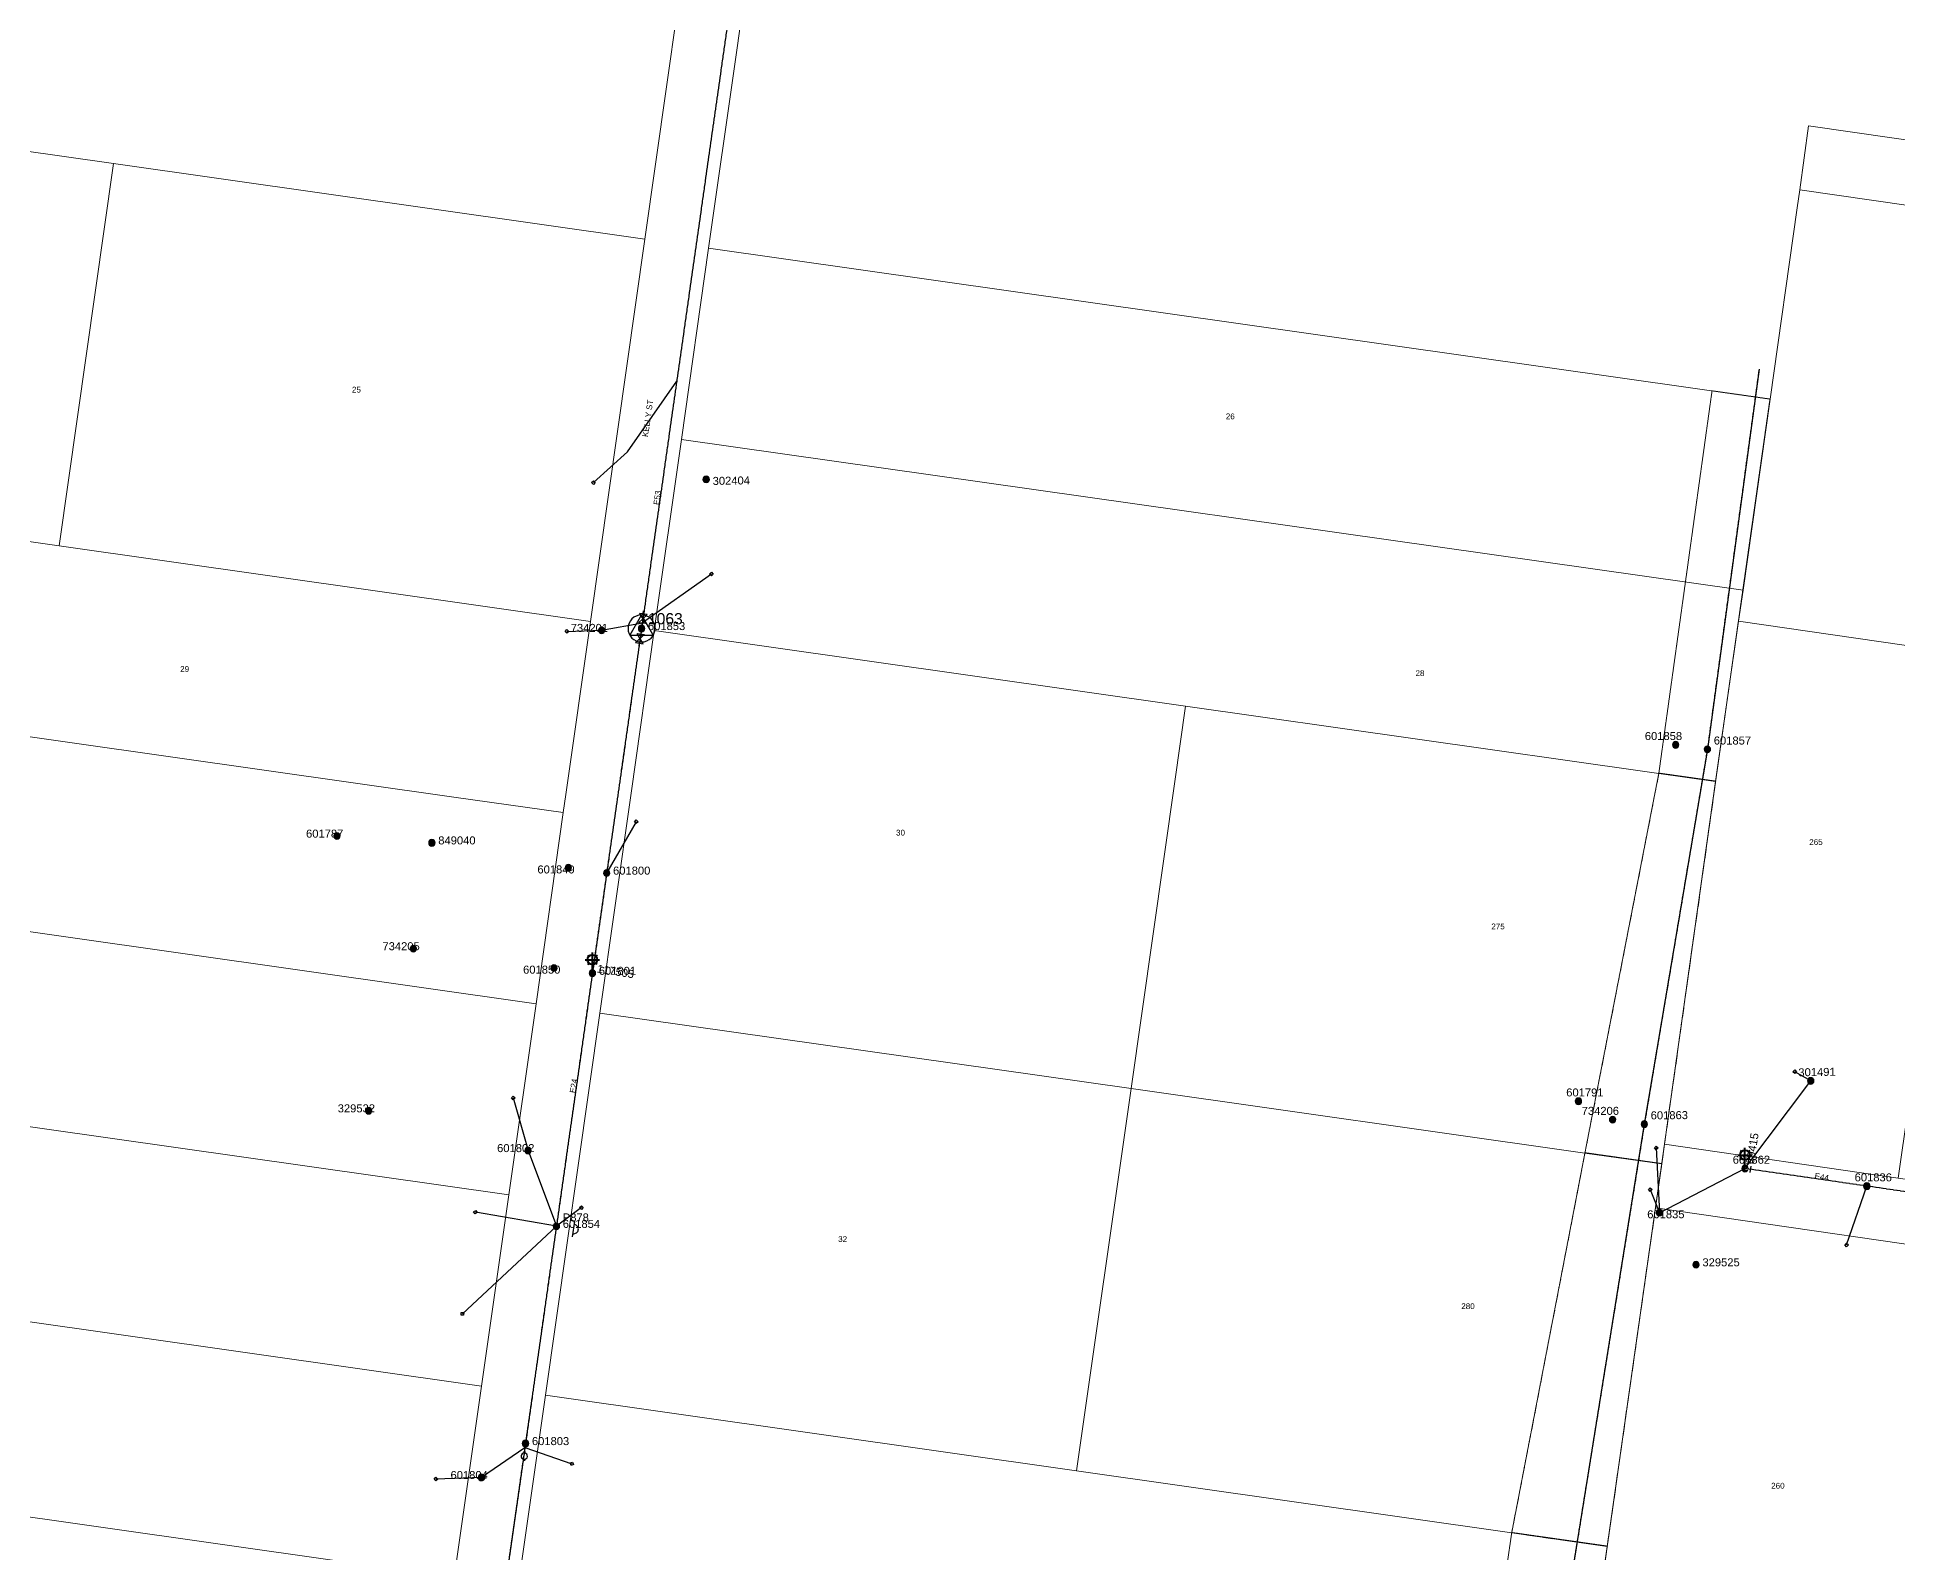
# Model space of a CAD drawing. Header units: metres. Extents: x 368 to 298975, y 411 to 6243625.
# Drawn here: x 295986 to 296567, y 6242520 to 6242994 of the extents above; entities that cross this region are included whole.
import ezdxf
from ezdxf.enums import TextEntityAlignment as Align

# ---------------------------------------------------------------- set-up
doc = ezdxf.new("R2010")
doc.units = ezdxf.units.M
for name, pattern in [('Cable Exist OH', [1, 1, 0]), ('Dash', [5, 3, -2]), ('HIDDEN', [0.375, 0.25, -0.125]), ('HIDDEN2', [0.1875, 0.125, -0.0625])]:
    doc.linetypes.add(name, pattern=pattern)
doc.layers.get('0').update_dxf_attribs({"color": 6})
for name, color, linetype, lineweight in [('Cadastre Easements_SP_EXT', 9, 'Continuous', 5), ('Cadastre Land Parcels_SP_EXT', 250, 'Continuous', 5), ('Cadastre Other Property_SP_EXT', 9, 'HIDDEN', 5), ('Cadastre Roads_SP_EXT', 250, 'Continuous', 5)]:
    doc.layers.add(name, color=color, linetype=linetype, lineweight=lineweight)
for name, color, linetype in [('Equip_LV_EXT', 7, 'Continuous'), ('Equip_SP_HV_EXT', 7, 'Continuous'), ('Equip_SP_LV_EXT', 7, 'Continuous'), ('Equip_SP_SL_EXT', 7, 'Continuous'), ('Mains_HV_EXT', 7, 'Continuous'), ('Mains_LV_EXT', 7, 'Continuous'), ('Mains_TR_EXT', 7, 'Continuous'), ('Services_SP_EXT', 7, 'Continuous'), ('Sub_SP_TR_HV_LV_EXT', 7, 'Continuous'), ('SupportsOH_SP_TR_HV_LV_SL_EXT', 7, 'Continuous')]:
    doc.layers.add(name, color=color, linetype=linetype)
doc.styles.add('iecARIAL', font='arial.ttf', dxfattribs={"height": 2})
doc.styles.add('POLE_LABEL', font='arial.ttf')
doc.styles.get("Standard").update_dxf_attribs({"font": 'arial.ttf'})
doc.linetypes.add('Cable E OH', pattern='A,9.4,["E",Standard,S=1.7,R=0,X=0,Y=-1],0', length=9.4)

# ---------------------------------------------------------------- blocks, each defined once
blk = doc.blocks.new('SUB_POLE_EXT')
blk.add_wipeout([(0, 4.22), (0.42, 4.2), (0.83, 4.14), (1.21, 4.05), (1.62, 3.9), (1.99, 3.72), (2.35, 3.51), (2.68, 3.26), (2.99, 2.99), (3.28, 2.66), (3.52, 2.34), (3.76, 1.92), (3.9, 1.62), (4.04, 1.23), (4.18, 0.63), (4.22, 0), (4.18, -0.61), (4.06, -1.15), (3.9, -1.62), (3.58, -2.24), (3.22, -2.73), (2.97, -3.01), (2.68, -3.26), (2.36, -3.5), (2, -3.72), (1.64, -3.89), (1.25, -4.03), (0.82, -4.14), (0.42, -4.2), (0, -4.22), (-0.41, -4.2), (-0.8, -4.15), (-1.21, -4.05), (-1.62, -3.9), (-1.99, -3.73), (-2.35, -3.51), (-2.68, -3.26), (-2.96, -3.02), (-3.23, -2.72), (-3.51, -2.35), (-3.71, -2.01), (-3.91, -1.6), (-4.05, -1.21), (-4.16, -0.76), (-4.22, -0.14), (-4.21, 0.39), (-4.14, 0.83), (-4.03, 1.27), (-3.9, 1.63), (-3.71, 2.02), (-3.5, 2.37), (-3.28, 2.67), (-2.99, 2.99), (-2.68, 3.27), (-2.33, 3.52), (-1.98, 3.73), (-1.63, 3.9), (-1.2, 4.05), (-0.78, 4.15), (-0.4, 4.21)])
blk.add_line((2.16, 0.48), (2.16, 0.48, 0))
blk.add_lwpolyline([(-4.22, 0, 1), (4.22, 0, 1)], format="xyb", close=True)
blk.add_lwpolyline([(2.14, 0.52), (0, 4.22), (-3.66, -2.11), (3.66, -2.11)], close=True)
for tag, height, flags, p in [('STREET_CODE', 0.2, 9, (1.5, 0)), ('ASSET_NUM', 3.5, 8, (2, 2)), ('CONSTRUCTED_VOLTAGE', 0.2, 9, (1.5, -0.2)), ('OPERATING_VOLTAGE', 0.2, 9, (1.5, -0.6)), ('OPERATED_BY', 0.2, 9, (1.5, -0.8)), ('ORIENTATION', 0.2, 9, (1.5, -1.2)), ('OWNED_BY', 0.2, 9, (1.5, -1.4)), ('SECONDARY_VOLTAGE', 0.2, 9, (1.5, -1.6)), ('STATE', 0.2, 9, (1.5, -1.8)), ('SUBSTATION_TYPE', 0.2, 9, (1.5, -2)), ('STREETNAME', 0.2, 9, (1.5, -2.8)), ('SUBURB', 0.2, 9, (1.5, -3)), ('Z', 0.2, 1, (1.5, -3.4)), ('NO_PHASES', 0.2, 9, (1.5, -0.4)), ('MAINTAINED_BY', 0.2, 9, (1.5, -1)), ('USAGE', 0.2, 9, (1.5, -2.2)), ('LEGEND', 0.2, 9, (1.5, -2.4)), ('LOCATION', 0.2, 9, (1.5, -2.6)), ('NOTES', 0.2, 9, (1.5, -3.2))]:
    blk.add_attdef(tag, text='', height=height, dxfattribs=dict(flags=flags)).set_placement(p, align=Align.MIDDLE_LEFT)
blk = doc.blocks.new('LV_OH_LINKS_OPEN_EXT')
for p, q in [((-0.17, 4.97), (-0.17, 5.46)), ((-0.17, 3), (-0.17, 2.5)), ((0.17, 4.97), (0.17, 5.46)), ((0.17, 3), (0.17, 2.5))]:
    blk.add_line(p, q)
blk.add_lwpolyline([(0, 2.99, 1), (0, 4.98, 1)], format="xyb", close=True)
at = {"flags": 9}
for tag, p in [('ACTUAL_STATUS', (0, 0)), ('CONSTRUCTED_VOLTAGE', (0, -0.2)), ('OPERATING_VOLTAGE', (0, -0.6)), ('ORIENTATION', (0, -0.8)), ('OWNED_BY', (0, -1)), ('STATE', (0, -1.2)), ('SWITCH_TYPE', (0, -1.4)), ('NO_PHASES', (0, -0.4)), ('USAGE', (0, -1.6)), ('LEGEND', (0, -1.8)), ('NOTES', (0, -2))]:
    blk.add_attdef(tag, text='', height=0.2, dxfattribs=at).set_placement(p, align=Align.MIDDLE_LEFT)
at = {"flags": 1}
blk.add_attdef('Z', (0, 0), '', height=0.2, dxfattribs=at)
blk = doc.blocks.new('LV_OH_LINKS_DISTFUSE_EXT')
for p, q in [((0, 0), (0.96, 0)), ((3.84, 0), (4.8, 0))]:
    blk.add_line(p, q)
blk.add_lwpolyline([(3.84, -1.2), (3.84, 1.2), (0.96, -1.2), (0.96, 1.2)], close=True)
at = {"flags": 9}
for tag, p in [('ACTUAL_STATUS', (0, 0)), ('CONSTRUCTED_VOLTAGE', (0, -0.2)), ('OPERATING_VOLTAGE', (0, -0.6)), ('ORIENTATION', (0, -0.8)), ('OWNED_BY', (0, -1)), ('STATE', (0, -1.2)), ('SWITCH_TYPE', (0, -1.4)), ('NO_PHASES', (0, -0.4)), ('USAGE', (0, -1.6)), ('NOTES', (0, -1.8))]:
    blk.add_attdef(tag, text='', height=0.2, dxfattribs=at).set_placement(p, align=Align.MIDDLE_LEFT)
at = {"flags": 1}
blk.add_attdef('Z', (0, 0), '', height=0.2, dxfattribs=at)
blk = doc.blocks.new('SL_LANTERN_EXT')
at = {"lineweight": 40}
for p, q in [((0, 1.97), (0, 6.47)), ((-2.25, 4.22), (2.25, 4.22)), ((-1.46, 5.68), (-1.06, 5.28)), ((-1.46, 2.76), (-1.06, 3.16)), ((0, 0), (0, 2.72)), ((1.46, 5.68), (1.06, 5.28)), ((1.46, 2.76), (1.06, 3.16))]:
    blk.add_line(p, q, dxfattribs=at)
blk.add_circle((0, 4.22), 1.5, dxfattribs=at)
at = {"style": 'iecARIAL', "flags": 8}
blk.add_attdef('ASSET_NUM', (1.5, 1.5), '', height=2.5, dxfattribs=at)
for tag, p, height, flags in [('OPERATING_VOLTAGE', (0.98, -1.65), 0.2, 9), ('ORIENTATION', (0.98, -1.85), 0.2, 9), ('OWNED_BY', (0.98, -2.05), 0.2, 9), ('STATE', (0.98, -2.25), 0.2, 9), ('CONSTRUCTED_VOLTAGE', (0.98, -0.65), 0.2, 9), ('CONTROL_TYPE', (0.98, -0.85), 0.2, 9), ('LANTERN_PURPOSE', (0.98, -1.05), 0.2, 9), ('LANTERN_TYPE', (0.98, -1.25), 0.2, 9), ('NO_PHASES', (0.98, -1.45), 0.2, 9), ('USAGE', (0.98, -2.45), 0.2, 9), ('CEXIST', (0.98, -2.65), 0.2, 9), ('CNEW', (0.98, -2.85), 0.2, 9), ('CNUMBER', (0.98, -3.05), 0.2, 9), ('CREMOVE', (0.98, -3.25), 0.2, 9), ('CREPLACE', (0.98, -3.45), 0.2, 9), ('LKINGHEIGHT', (0.98, -3.65), 0.2, 9), ('LBRACKET', (0.98, -3.85), 0.2, 9), ('LBRACKETVOCAB', (0.98, -4.05), 0.2, 9), ('LCATEGORY', (0.98, -4.25), 0.2, 9), ('LCHARGE1', (0.98, -4.45), 0.2, 9), ('LCHARGE1PERCENT', (0.98, -4.65), 0.2, 9), ('LCHARGE2', (0.98, -4.85), 0.2, 9), ('LCHARGE2PERCENT', (0.98, -5.05), 0.2, 9), ('LCHARGE3', (0.98, -5.25), 0.2, 9), ('LCHARGE3PERCENT', (0.98, -5.45), 0.2, 9), ('LEXIST', (0.98, -5.65), 0.2, 9), ('LLAMP', (0.98, -5.85), 0.2, 9), ('LNUMBER', (2.18, -3.25), 2.5, 8), ('STREETNAME', (0.98, -9.25), 0.2, 9), ('SUBURB', (0.98, -9.45), 0.2, 1), ('LLAMPVOCAB', (0.98, -6.05), 0.2, 9), ('LMAST', (0.98, -6.25), 0.2, 9), ('LMASTVOCAB', (0.98, -6.45), 0.2, 9), ('LNEW', (0.98, -6.65), 0.2, 9), ('LANTNUMBER', (0.98, -6.85), 0.2, 9), ('LOUTREACH', (0.98, -7.25), 0.2, 9), ('LOUTREACHVOCAB', (0.98, -7.45), 0.2, 9), ('LRATECODE', (0.98, -7.65), 0.2, 9), ('LREMOVE', (0.98, -7.85), 0.2, 9), ('LREPLACE', (0.98, -8.05), 0.2, 9), ('LTYPE', (0.98, -8.25), 0.2, 9), ('LTYPEVOCAB', (0.98, -8.45), 0.2, 9), ('LEGEND', (0.98, -8.65), 0.2, 9), ('LOCATION', (0.98, -8.85), 0.2, 9), ('NOTES', (0.98, -9.05), 0.2, 9)]:
    blk.add_attdef(tag, p, '', height=height, dxfattribs=dict(flags=flags))
blk = doc.blocks.new('CCP_EXT')
blk.add_wipeout([(0, 0.57), (0.57, 0), (0, -0.57), (-0.57, 0)])
blk.add_lwpolyline([(-0.57, 0), (0, 0.57), (0.57, 0), (0, -0.57), (-0.57, 0)])
at = {"flags": 1}
blk.add_attdef('Z', (0, 0), '', height=0.2, dxfattribs=at)
at = {"flags": 9}
for tag, p in [('CCP_TYPE', (0, 0)), ('CONSTRUCTED_VOLTAGE', (0, -0.2)), ('OPERATING_VOLTAGE', (0, -0.6)), ('ORIENTATION', (0, -0.8)), ('OWNED_BY', (0, -1)), ('STATE', (0, -1.8)), ('NO_PHASES', (0, -0.4)), ('USAGE', (0, -1.2)), ('LEGEND', (0, -1.4)), ('LIFE_SUPPORT', (0, -1.6)), ('NOTES', (0, -2))]:
    blk.add_attdef(tag, text='', height=0.2, dxfattribs=at).set_placement(p, align=Align.MIDDLE_LEFT)
blk = doc.blocks.new('POLE_EXT')
blk.add_hatch(color=256).paths.add_polyline_path([(-1, 0, 1), (1, 0, 1)])
blk.add_lwpolyline([(-1, 0, 1), (1, 0, 1)], format="xyb", close=True)
for tag, height, flags, p in [('pNumber', 2.5, 8, (-17.84, 2.07)), ('OWNED_BY', 0.2, 9, (1.35, -0.4)), ('SPECIAL_USE', 0.2, 9, (1.35, -0.8)), ('STATE', 0.2, 9, (1.35, -1)), ('cLV', 0.2, 9, (1.35, -1.4)), ('hDepth', 0.2, 9, (1.35, -1.6)), ('hDia', 0.2, 9, (1.35, -1.8)), ('cHV', 0.2, 9, (1.35, -2)), ('cLinedev', 0.2, 9, (1.35, -3.4)), ('pExisting', 0.2, 9, (1.35, -3.8)), ('pFooting', 0.2, 9, (1.35, -4.4)), ('pNew', 0.2, 9, (1.35, -4.6)), ('pRelocate', 0.2, 9, (1.35, -5)), ('pRemove', 0.2, 9, (1.35, -5.2)), ('pReplace', 0.2, 9, (1.35, -5.4)), ('pStay', 0.2, 9, (1.35, -5.6)), ('pType', 0.2, 9, (1.35, -5.8)), ('PARENT', 0.2, 9, (1.35, -0.6)), ('USAGE', 0.2, 9, (1.35, -1.2)), ('LBRACKET', 0.2, 9, (1.35, -2.2)), ('LExisting', 0.2, 9, (1.35, -2.4)), ('LANTNUMBER', 0.2, 9, (1.35, -2.6)), ('LOther', 0.2, 9, (1.35, -2.8)), ('LRemove', 0.2, 9, (1.35, -3)), ('LEGEND', 0.2, 9, (1.35, -3.2)), ('LOCATION', 0.2, 9, (1.35, -3.6)), ('PFNUMBER', 0.2, 9, (1.35, -4)), ('NEWPFNUMBER', 0.2, 9, (1.35, -4.2)), ('cspan', 0.2, 9, (1.35, -6)), ('STREETNAME', 0.2, 9, (1.35, -6.2)), ('SUBURB', 0.2, 9, (1.35, -6.4)), ('OPERATED_BY', 0.2, 9, (1.36, -7.01)), ('NOTES', 0.2, 9, (1.35, -6.6)), ('MAINTAINED_BY', 0.2, 9, (1.36, -6.81))]:
    blk.add_attdef(tag, text='', height=height, dxfattribs=dict(flags=flags)).set_placement(p, align=Align.MIDDLE_LEFT)
at = {"style": 'POLE_LABEL'}
for tag, height, flags, p in [('STRUCTURE_PLANT_NUMBER', 0.2, 9, (1.35, 0.03)), ('ASSET_NUM', 2.5, 8, (2, 2)), ('STREET_CODE', 0.2, 9, (1.35, -0.2))]:
    blk.add_attdef(tag, text='', height=height, dxfattribs=dict(at, flags=flags)).set_placement(p, align=Align.MIDDLE_LEFT)
at = {"flags": 1}
blk.add_attdef('Z', (1.35, -7.33), '', height=0.2, dxfattribs=at)
blk = doc.blocks.new('HV_USL_CLOSED_EXT')
blk.add_line((2.4, 5.5), (-2.4, 5.5))
blk.add_lwpolyline([(1.44, 5.5, 0.414214), (0, 6.94, 0.414214), (-1.44, 5.5)], format="xyb")
for tag, height, flags, p in [('STREET_CODE', 0.2, 9, (1.5, 0)), ('ASSET_NUM', 2.5, 8, (2, 2)), ('ACTUAL_STATUS', 0.2, 9, (1.5, -0.2)), ('CONSTRUCTED_VOLTAGE', 0.2, 9, (1.5, -0.4)), ('OPERATING_VOLTAGE', 0.2, 9, (1.5, -0.8)), ('ORIENTATION', 0.2, 9, (1.5, -1)), ('OWNED_BY', 0.2, 9, (1.5, -1.2)), ('OPERATED_BY', 0.2, 9, (1.5, -1.4)), ('STATE', 0.2, 9, (1.5, -1.8)), ('SWITCH_TYPE', 0.2, 9, (1.5, -2)), ('STREETNAME', 0.2, 9, (1.5, -2.8)), ('SUBURB', 0.2, 9, (1.5, -3)), ('Z', 0.2, 1, (1.5, -3.6)), ('NO_PHASES', 0.2, 9, (1.5, -0.6)), ('MAINTAINED_BY', 0.2, 9, (1.5, -1.6)), ('USAGE', 0.2, 9, (1.5, -2.2)), ('LEGEND', 0.2, 9, (1.5, -2.4)), ('LOCATION', 0.2, 9, (1.5, -2.6)), ('NOTES', 0.2, 9, (1.5, -3.2)), ('LABEL_ALIGNMENT', 0.2, 9, (1.5, -3.4))]:
    blk.add_attdef(tag, text='', height=height, dxfattribs=dict(flags=flags)).set_placement(p, align=Align.MIDDLE_LEFT)
blk = doc.blocks.new('End Shackle_EXT')
blk.add_wipeout([(0, 0.25), (1.81, 0.25), (1.82, -0.25), (0, -0.25)])
blk.add_line((1.81, -1), (1.81, 1))
at = {"flags": 1}
blk.add_attdef('Z', (0, 0), '', height=0.2, dxfattribs=at)
at = {"flags": 9}
for tag, p in [('CONNECTOR_TYPE', (0, 0)), ('CONSTRUCTED_VOLTAGE', (0, -0.2)), ('OPERATING_VOLTAGE', (0, -0.6)), ('ORIENTATION', (0, -0.8)), ('OWNED_BY', (0, -1)), ('STATE', (0, -1.2)), ('NO_PHASES', (0, -0.4)), ('USAGE', (0, -1.4)), ('NOTES', (0, -1.6))]:
    blk.add_attdef(tag, text='', height=0.2, dxfattribs=at).set_placement(p, align=Align.MIDDLE_LEFT)

msp = doc.modelspace()

# ---------------------------------------------------------------- linework, layer by layer
at = {"layer": 'Cadastre Land Parcels_SP_EXT', "linetype": 'Continuous'}
for points in [[(296009.85, 6242954.58), (295843.88, 6242978.21), (295826.88, 6242858.73), (295992.89, 6242835.07), (296009.85, 6242954.58)], [(296683.55, 6242925.23), (296536.82, 6242946.39), (296536.04, 6242940.75), (296527.58, 6242880.96), (296519.09, 6242821.19), (296517.71, 6242811.51), (296590.97, 6242800.93), (296664.1, 6242790.37), (296683.55, 6242925.23)], [(296527.58, 6242880.96), (296195.83, 6242928.12), (296187.33, 6242868.36), (296519.09, 6242821.19), (296527.58, 6242880.96)], [(295992.89, 6242835.07), (295826.88, 6242858.73), (295818.36, 6242798.98), (296116.21, 6242756.57), (296150.42, 6242751.7), (296151.22, 6242757.32), (296158.93, 6242811.46), (295992.89, 6242835.07)], [(296590.97, 6242800.93), (296517.71, 6242811.51), (296511.05, 6242765.05), (296510.53, 6242761.43), (296494.55, 6242648.03), (296567.56, 6242637.47), (296586.06, 6242766.66), (296590.97, 6242800.93)], [(295811.38, 6242750), (295809.84, 6242739.22), (296141.9, 6242691.93), (296150.42, 6242751.7), (296116.21, 6242756.57), (295818.36, 6242798.98), (295811.38, 6242750)], [(296494.55, 6242648.03), (296510.53, 6242761.43), (296492.78, 6242763.95), (296488.44, 6242764.57), (296344.87, 6242784.95), (296341.52, 6242761.41), (296327.86, 6242665.44), (296469.69, 6242645.29), (296493.68, 6242641.88), (296494.55, 6242648.03)], [(296141.9, 6242691.93), (295809.84, 6242739.22), (295801.32, 6242679.45), (296133.39, 6242632.17), (296141.9, 6242691.93)], [(296327.86, 6242665.44), (296161.8, 6242689.04), (296144.82, 6242569.55), (296310.83, 6242545.9), (296327.86, 6242665.44)], [(296133.39, 6242632.17), (295801.32, 6242679.45), (295792.8, 6242619.68), (296124.88, 6242572.4), (296133.39, 6242632.17)], [(296491.72, 6242628.15), (296493.68, 6242641.88), (296469.69, 6242645.29), (296327.86, 6242665.44), (296310.83, 6242545.9), (296446.81, 6242526.55), (296476.67, 6242522.3), (296491.72, 6242628.15)], [(296611.05, 6242610.87), (296491.72, 6242628.15), (296476.67, 6242522.3), (296470.51, 6242478.92), (296589.44, 6242461.71), (296611.05, 6242610.87)], [(296124.88, 6242572.4), (295792.8, 6242619.68), (295784.29, 6242559.93), (296116.36, 6242512.63), (296124.88, 6242572.4)], [(296310.83, 6242545.9), (296144.82, 6242569.55), (296136.3, 6242509.79), (296468.22, 6242462.53), (296470.51, 6242478.92), (296476.67, 6242522.3), (296446.81, 6242526.55), (296310.83, 6242545.9)], [(296116.36, 6242512.63), (295784.29, 6242559.93), (295775.76, 6242500.14), (296107.83, 6242452.86), (296116.36, 6242512.63)]]:
    msp.add_lwpolyline(points, close=True, dxfattribs=at)
at = {"layer": 'Cadastre Other Property_SP_EXT', "linetype": 'HIDDEN2'}
for points in [[(296527.5, 6242880.98), (296509.4, 6242883.55), (296492.78, 6242764.04), (296510.53, 6242761.53), (296527.5, 6242880.98)], [(296476.67, 6242522.39), (296446.81, 6242526.64), (296438.11, 6242466.91), (296468.22, 6242462.62), (296476.67, 6242522.39)]]:
    msp.add_lwpolyline(points, close=True, dxfattribs=at)
at = {"layer": 'Cadastre Roads_SP_EXT', "linetype": 'Continuous'}
msp.add_lwpolyline([(296660.38, 6242948.98), (296539.56, 6242966.38), (296536.82, 6242946.39), (296683.55, 6242925.23), (296816.13, 6242906.12), (296895.71, 6242894.64), (296975.28, 6242883.17), (297054.85, 6242871.73), (297125.49, 6242861.6), (297129.83, 6242859.68), (297134.22, 6242869.76), (297138.94, 6242880.62), (297059.23, 6242891.97), (296979.52, 6242903.34), (296899.75, 6242914.72), (296819.97, 6242926.12), (296740.18, 6242937.54), (296660.38, 6242948.98)], close=True, dxfattribs=at)
at = {"layer": 'Mains_HV_EXT', "linetype": 'Cable E OH'}
for points in [[(296524.1, 6242890.32), (296507.95, 6242771.48)], [(296507.95, 6242771.48), (296488.23, 6242654.31)]]:
    msp.add_lwpolyline(points, dxfattribs=at)
at = {"layer": 'Mains_LV_EXT', "linetype": 'Cable Exist OH'}
for points in [[(296163.98, 6242732.82), (296159.52, 6242701.49)], [(296598.69, 6242629.01), (296557.78, 6242634.93)], [(296148.27, 6242622.38), (296138.62, 6242554.48)], [(296138.62, 6242554.48), (296128.9, 6242486.31)]]:
    msp.add_lwpolyline(points, dxfattribs=at)
at = {"layer": 'Mains_TR_EXT', "linetype": 'Cable Exist OH'}
for points in [[(296524.1, 6242890.32), (296507.95, 6242771.48)], [(296507.95, 6242771.48), (296488.23, 6242654.31)]]:
    msp.add_lwpolyline(points, dxfattribs=at)

# ---------------------------------------------------------------- block references
at = {"layer": 'Equip_SP_LV_EXT', "rotation": 174.3885408515175}
msp.add_blockref('LV_OH_LINKS_OPEN_EXT', (296138.62, 6242554.48), dxfattribs=at)
at = {"layer": 'Equip_SP_SL_EXT'}
ref = msp.add_blockref('SL_LANTERN_EXT', (296159.52, 6242701.49), dxfattribs=at)
ref.add_attrib('ASSET_NUM', '117505', dxfattribs={"layer": '0', "height": 2.5, "rotation": 350.78928, "style": 'iecARIAL'}).set_placement((296161.02, 6242702.99), align=Align.MIDDLE_LEFT)
ref = msp.add_blockref('SL_LANTERN_EXT', (296519.7, 6242640.44), dxfattribs=at)
ref.add_attrib('ASSET_NUM', '89415', dxfattribs={"layer": '0', "height": 2.5, "rotation": 80.76409, "style": 'iecARIAL'}).set_placement((296521.2, 6242641.94), align=Align.MIDDLE_LEFT)
at = {"layer": 'Sub_SP_TR_HV_LV_EXT'}
ref = msp.add_blockref('SUB_POLE_EXT', (296174.88, 6242809.26), dxfattribs=at)
ref.add_attrib('ASSET_NUM', '1063', dxfattribs={"layer": '0', "height": 3.5}).set_placement((296176.88, 6242809.51), align=Align.BOTTOM_LEFT)
at = {"layer": 'SupportsOH_SP_TR_HV_LV_SL_EXT'}
ref = msp.add_blockref('POLE_EXT', (296195.08, 6242855.87), dxfattribs=at)
ref.add_attrib('ASSET_NUM', '302404', dxfattribs={"layer": '0', "height": 2.5, "rotation": 1, "style": 'POLE_LABEL'}).set_placement((296197.08, 6242856.62), align=Align.TOP_LEFT)
ref = msp.add_blockref('POLE_EXT', (296498.05, 6242772.89), dxfattribs=at)
ref.add_attrib('ASSET_NUM', '601858', dxfattribs={"layer": '0', "height": 2.5, "style": 'POLE_LABEL'}).set_placement((296500.05, 6242773.64), align=Align.BOTTOM_RIGHT)
ref = msp.add_blockref('POLE_EXT', (296507.95, 6242771.48), dxfattribs=at)
ref.add_attrib('ASSET_NUM', '601857', dxfattribs={"layer": '0', "height": 2.5, "style": 'POLE_LABEL'}).set_placement((296509.95, 6242772.23), align=Align.BOTTOM_LEFT)
ref = msp.add_blockref('POLE_EXT', (296079.7, 6242744.39), dxfattribs=at)
ref.add_attrib('ASSET_NUM', '601787', dxfattribs={"layer": '0', "height": 2.5, "rotation": 0.06417, "style": 'POLE_LABEL'}).set_placement((296081.7, 6242745.14), align=Align.MIDDLE_RIGHT)
ref = msp.add_blockref('POLE_EXT', (296109.36, 6242742.26), dxfattribs=at)
ref.add_attrib('ASSET_NUM', '849040', dxfattribs={"layer": '0', "height": 2.5, "style": 'POLE_LABEL'}).set_placement((296111.36, 6242743.01), align=Align.MIDDLE_LEFT)
ref = msp.add_blockref('POLE_EXT', (296151.99, 6242734.44), dxfattribs=at)
ref.add_attrib('ASSET_NUM', '601849', dxfattribs={"layer": '0', "height": 2.5, "rotation": 0.03974, "style": 'POLE_LABEL'}).set_placement((296153.99, 6242735.19), align=Align.TOP_RIGHT)
ref = msp.add_blockref('POLE_EXT', (296163.98, 6242732.82), dxfattribs=at)
ref.add_attrib('ASSET_NUM', '601800', dxfattribs={"layer": '0', "height": 2.5, "style": 'POLE_LABEL'}).set_placement((296165.98, 6242733.57), align=Align.MIDDLE_LEFT)
ref = msp.add_blockref('POLE_EXT', (296103.57, 6242709.18), dxfattribs=at)
ref.add_attrib('ASSET_NUM', '734205', dxfattribs={"layer": '0', "height": 2.5, "rotation": 359.94265, "style": 'POLE_LABEL'}).set_placement((296105.57, 6242709.93), align=Align.MIDDLE_RIGHT)
ref = msp.add_blockref('POLE_EXT', (296147.52, 6242703.12), dxfattribs=at)
ref.add_attrib('ASSET_NUM', '601850', dxfattribs={"layer": '0', "height": 2.5, "rotation": 0.07031, "style": 'POLE_LABEL'}).set_placement((296149.52, 6242703.87), align=Align.TOP_RIGHT)
ref = msp.add_blockref('POLE_EXT', (296159.52, 6242701.49), dxfattribs=at)
ref.add_attrib('ASSET_NUM', '601801', dxfattribs={"layer": '0', "height": 2.5, "style": 'POLE_LABEL'}).set_placement((296161.52, 6242702.24), align=Align.MIDDLE_LEFT)
ref = msp.add_blockref('POLE_EXT', (296467.66, 6242661.47), dxfattribs=at)
ref.add_attrib('ASSET_NUM', '601791', dxfattribs={"layer": '0', "height": 2.5, "rotation": 359.94884, "style": 'POLE_LABEL'}).set_placement((296469.66, 6242662.22), align=Align.BOTTOM_CENTER)
ref = msp.add_blockref('POLE_EXT', (296089.59, 6242658.5), dxfattribs=at)
ref.add_attrib('ASSET_NUM', '329532', dxfattribs={"layer": '0', "height": 2.5, "style": 'POLE_LABEL'}).set_placement((296091.59, 6242659.25), align=Align.MIDDLE_RIGHT)
ref = msp.add_blockref('POLE_EXT', (296478.33, 6242655.72), dxfattribs=at)
ref.add_attrib('ASSET_NUM', '734206', dxfattribs={"layer": '0', "height": 2.5, "rotation": 0.04573, "style": 'POLE_LABEL'}).set_placement((296480.33, 6242656.47), align=Align.BOTTOM_RIGHT)
ref = msp.add_blockref('POLE_EXT', (296488.23, 6242654.31), dxfattribs=at)
ref.add_attrib('ASSET_NUM', '601863', dxfattribs={"layer": '0', "height": 2.5, "rotation": 0.42061, "style": 'POLE_LABEL'}).set_placement((296490.24, 6242655.06), align=Align.BOTTOM_LEFT)
ref = msp.add_blockref('POLE_EXT', (296139.4, 6242646.07), dxfattribs=at)
ref.add_attrib('ASSET_NUM', '601802', dxfattribs={"layer": '0', "height": 2.5, "rotation": 359.98319, "style": 'POLE_LABEL'}).set_placement((296141.4, 6242646.82), align=Align.MIDDLE_RIGHT)
ref = msp.add_blockref('POLE_EXT', (296519.7, 6242640.44), dxfattribs=at)
ref.add_attrib('ASSET_NUM', '601862', dxfattribs={"layer": '0', "height": 2.5, "style": 'POLE_LABEL'}).set_placement((296521.7, 6242641.19), align=Align.BOTTOM_CENTER)
ref = msp.add_blockref('POLE_EXT', (296557.78, 6242634.93), dxfattribs=at)
ref.add_attrib('ASSET_NUM', '601836', dxfattribs={"layer": '0', "height": 2.5, "style": 'POLE_LABEL'}).set_placement((296559.78, 6242635.68), align=Align.BOTTOM_CENTER)
ref = msp.add_blockref('POLE_EXT', (296492.97, 6242626.64), dxfattribs=at)
ref.add_attrib('ASSET_NUM', '601835', dxfattribs={"layer": '0', "height": 2.5, "rotation": 0.05649, "style": 'POLE_LABEL'}).set_placement((296494.97, 6242627.39), align=Align.TOP_CENTER)
ref = msp.add_blockref('POLE_EXT', (296148.27, 6242622.38), dxfattribs=at)
ref.add_attrib('ASSET_NUM', '601854', dxfattribs={"layer": '0', "height": 2.5, "style": 'POLE_LABEL'}).set_placement((296150.27, 6242623.14), align=Align.MIDDLE_LEFT)
ref = msp.add_blockref('POLE_EXT', (296504.4, 6242610.37), dxfattribs=at)
ref.add_attrib('ASSET_NUM', '329525', dxfattribs={"layer": '0', "height": 2.5, "style": 'POLE_LABEL'}).set_placement((296506.4, 6242611.12), align=Align.MIDDLE_LEFT)
ref = msp.add_blockref('POLE_EXT', (296138.62, 6242554.48), dxfattribs=at)
ref.add_attrib('ASSET_NUM', '601803', dxfattribs={"layer": '0', "height": 2.5, "style": 'POLE_LABEL'}).set_placement((296140.62, 6242555.23), align=Align.MIDDLE_LEFT)
ref = msp.add_blockref('POLE_EXT', (296124.84, 6242543.87), dxfattribs=at)
ref.add_attrib('ASSET_NUM', '601804', dxfattribs={"layer": '0', "height": 2.5, "rotation": 359.94045, "style": 'POLE_LABEL'}).set_placement((296126.84, 6242544.62), align=Align.MIDDLE_RIGHT)

# ---------------------------------------------------------------- texts
at = {"layer": 'Cadastre Land Parcels_SP_EXT'}
for s, p in [('25', (296084.39, 6242883.02)), ('26', (296357.46, 6242874.66)), ('29', (296030.7, 6242795.69)), ('28', (296416.74, 6242794.4)), ('30', (296254.41, 6242744.53)), ('265', (296539.78, 6242741.59)), ('275', (296440.43, 6242715.22)), ('32', (296236.33, 6242617.48)), ('280', (296431.04, 6242596.5)), ('260', (296527.88, 6242540.39))]:
    msp.add_text(s, height=1.8, dxfattribs=at).set_placement(p)
at = {"layer": 'Cadastre Roads_SP_EXT'}
msp.add_text('KELLY ST', height=1.8, rotation=81.91389, dxfattribs=at).set_placement((296176.89, 6242869.02))
at = {"layer": 'Mains_LV_EXT'}
for s, rotation, p in [('E53', 81.90904, (296180.35, 6242847.78)), ('E24', 80.82632, (296154.18, 6242663.92)), ('E44', 350.64653, (296541.34, 6242637.31))]:
    msp.add_text(s, height=1.8, rotation=rotation, dxfattribs=at).set_placement(p)

# ---------------------------------------------------------------- next in the draw order: linework, layer by layer
at = {"layer": 'Cadastre Land Parcels_SP_EXT', "linetype": 'Continuous'}
for points in [[(296175.88, 6242930.96), (296009.85, 6242954.58), (295992.89, 6242835.07), (296158.93, 6242811.46), (296175.88, 6242930.96)], [(296519.09, 6242821.19), (296187.33, 6242868.36), (296178.84, 6242808.6), (296344.87, 6242784.95), (296488.44, 6242764.57), (296492.78, 6242763.95), (296510.53, 6242761.43), (296511.05, 6242765.05), (296517.71, 6242811.51), (296519.09, 6242821.19)], [(296171.59, 6242757.76), (296161.8, 6242689.04), (296327.86, 6242665.44), (296341.52, 6242761.41), (296344.87, 6242784.95), (296178.84, 6242808.6), (296171.59, 6242757.76)]]:
    msp.add_lwpolyline(points, close=True, dxfattribs=at)
at = {"layer": 'Mains_LV_EXT', "linetype": 'Cable Exist OH'}
msp.add_lwpolyline([(296185.87, 6242886.58), (296174.88, 6242809.26)], dxfattribs=at)

# ---------------------------------------------------------------- next in the draw order: block references
at = {"layer": 'Equip_LV_EXT'}
for p, rotation in [((296174.96, 6242809.98), 83.38632888646494), ((296174.82, 6242808.48), 260.1203066175514)]:
    msp.add_blockref('LV_OH_LINKS_DISTFUSE_EXT', p, dxfattribs=dict(at, rotation=rotation))
at = {"layer": 'Services_SP_EXT'}
for p in [(296535.25, 6242670.67), (296134.78, 6242662.49), (296491.98, 6242646.88), (296490.08, 6242633.84), (296156.09, 6242628.25), (296551.46, 6242616.56)]:
    msp.add_blockref('CCP_EXT', p, dxfattribs=at)
for p, rotation in [((296122.96, 6242626.79), 350.1252633057778), ((296118.88, 6242595), 42.97398119693091), ((296110.62, 6242543.35), 2.092969504020803), ((296153.08, 6242548.16), 156.3592371828638)]:
    msp.add_blockref('CCP_EXT', p, dxfattribs=dict(at, rotation=rotation))
at = {"layer": 'SupportsOH_SP_TR_HV_LV_SL_EXT'}
ref = msp.add_blockref('POLE_EXT', (296174.88, 6242809.26), dxfattribs=at)
ref.add_attrib('ASSET_NUM', '601853', dxfattribs={"layer": '0', "height": 2.5, "style": 'POLE_LABEL'}).set_placement((296176.88, 6242810.01), align=Align.MIDDLE_LEFT)

# ---------------------------------------------------------------- next in the draw order: linework, layer by layer
at = {"layer": 'Cadastre Easements_SP_EXT', "linetype": 'Dash'}
msp.add_lwpolyline([(296491.72, 6242628.15), (296493.68, 6242641.88), (296494.55, 6242648.03), (296510.53, 6242761.43), (296492.78, 6242763.95), (296469.69, 6242645.29), (296469.69, 6242645.28), (296446.81, 6242526.55), (296476.67, 6242522.3), (296491.72, 6242628.15)], close=True, dxfattribs=at)
at = {"layer": 'Cadastre Other Property_SP_EXT', "linetype": 'HIDDEN2'}
for points in [[(296510.53, 6242761.53), (296492.78, 6242764.04), (296469.69, 6242645.37), (296493.68, 6242641.97), (296510.53, 6242761.53)], [(296493.68, 6242641.97), (296469.69, 6242645.37), (296446.81, 6242526.64), (296476.67, 6242522.39), (296493.68, 6242641.97)]]:
    msp.add_lwpolyline(points, close=True, dxfattribs=at)
at = {"layer": 'Cadastre Roads_SP_EXT', "linetype": 'Continuous'}
msp.add_lwpolyline([(296567.56, 6242637.47), (296494.55, 6242648.03), (296493.68, 6242641.88), (296491.72, 6242628.15), (296611.05, 6242610.87), (296690.64, 6242599.35), (296770.21, 6242587.83), (296849.76, 6242576.32), (296929.34, 6242564.81), (297008.94, 6242553.31), (297088.52, 6242541.81), (297089.95, 6242551.72), (297091.4, 6242561.76), (297011.81, 6242573.24), (296932.22, 6242584.74), (296852.64, 6242596.24), (296773.04, 6242607.74), (296640.45, 6242626.92), (296567.56, 6242637.47)], close=True, dxfattribs=at)
at = {"layer": 'Mains_HV_EXT', "linetype": 'Cable E OH'}
msp.add_lwpolyline([(296488.23, 6242654.31), (296464.53, 6242506.93)], dxfattribs=at)
at = {"layer": 'Mains_HV_EXT', "linetype": 'Cable Exist OH'}
msp.add_lwpolyline([(296148.27, 6242622.38), (296121.55, 6242434.71)], dxfattribs=at)
at = {"layer": 'Mains_LV_EXT', "linetype": 'Cable Exist OH'}
msp.add_lwpolyline([(296159.52, 6242701.49), (296148.27, 6242622.38)], dxfattribs=at)
at = {"layer": 'Mains_TR_EXT', "linetype": 'Cable Exist OH'}
msp.add_lwpolyline([(296488.23, 6242654.31), (296464.53, 6242506.93)], dxfattribs=at)
at = {"layer": 'Services_SP_EXT'}
for points in [[(296519.7, 6242640.44), (296540.24, 6242667.84), (296535.25, 6242670.67)], [(296134.78, 6242662.49), (296139.4, 6242646.07), (296148.27, 6242622.38)], [(296491.98, 6242646.88), (296492.97, 6242626.64)], [(296492.97, 6242626.64), (296519.7, 6242640.44)], [(296490.08, 6242633.84), (296492.97, 6242626.64)], [(296551.46, 6242616.56), (296557.78, 6242634.93)], [(296148.27, 6242622.38), (296122.96, 6242626.79)], [(296156.09, 6242628.25), (296148.27, 6242622.38)], [(296148.27, 6242622.38), (296118.88, 6242595)], [(296138.43, 6242553.16), (296124.84, 6242543.87), (296110.62, 6242543.35)], [(296138.43, 6242553.18), (296153.08, 6242548.16)]]:
    msp.add_lwpolyline(points, dxfattribs=at)

# ---------------------------------------------------------------- next in the draw order: block references
at = {"layer": 'Equip_SP_HV_EXT'}
ref = msp.add_blockref('HV_USL_CLOSED_EXT', (296148.27, 6242622.38), dxfattribs=dict(at, rotation=260.7416446420312))
ref.add_attrib('ASSET_NUM', 'P878', dxfattribs={"layer": '0', "height": 2.5}).set_placement((296150.27, 6242623.14), align=Align.BOTTOM_LEFT)
at = {"layer": 'Services_SP_EXT'}
for p in [(296159.82, 6242854.88), (296196.73, 6242826.28), (296151.58, 6242808.34), (296173.25, 6242748.85)]:
    msp.add_blockref('CCP_EXT', p, dxfattribs=at)
at = {"layer": 'SupportsOH_SP_TR_HV_LV_SL_EXT'}
ref = msp.add_blockref('POLE_EXT', (296540.24, 6242667.84), dxfattribs=at)
ref.add_attrib('ASSET_NUM', '301491', dxfattribs={"layer": '0', "height": 2.5, "rotation": 1, "style": 'POLE_LABEL'}).set_placement((296542.24, 6242668.59), align=Align.BOTTOM_CENTER)

# ---------------------------------------------------------------- next in the draw order: linework, layer by layer
at = {"layer": 'Cadastre Roads_SP_EXT', "linetype": 'Continuous'}
msp.add_lwpolyline([(296192.89, 6243050.47), (296175.88, 6242930.96), (296158.93, 6242811.46), (296151.22, 6242757.32), (296150.42, 6242751.7), (296141.9, 6242691.93), (296133.39, 6242632.17), (296124.88, 6242572.4), (296116.36, 6242512.63), (296107.83, 6242452.86), (296116.14, 6242451.67), (296127.79, 6242450.01), (296136.3, 6242509.79), (296144.82, 6242569.55), (296161.8, 6242689.04), (296171.59, 6242757.76), (296178.84, 6242808.6), (296187.33, 6242868.36), (296195.83, 6242928.12), (296204.32, 6242987.85), (296212.82, 6243047.62)], dxfattribs=at)
at = {"layer": 'Mains_HV_EXT', "linetype": 'Cable Exist OH'}
for points in [[(296238.61, 6243257.77), (296229.78, 6243195.2), (296218.23, 6243114.19), (296207.56, 6243039.14), (296196.76, 6242963.23), (296185.87, 6242886.58), (296174.88, 6242809.26)], [(296174.88, 6242809.26), (296148.27, 6242622.38)]]:
    msp.add_lwpolyline(points, dxfattribs=at)
at = {"layer": 'Mains_LV_EXT', "linetype": 'Cable Exist OH'}
msp.add_lwpolyline([(296174.88, 6242809.26), (296163.98, 6242732.82)], dxfattribs=at)
at = {"layer": 'Services_SP_EXT'}
for points in [[(296159.82, 6242854.88), (296170.49, 6242864.51), (296185.87, 6242886.58)], [(296196.73, 6242826.28), (296175.13, 6242811.06)], [(296151.58, 6242808.34), (296162.41, 6242808.7), (296175.13, 6242811.06)], [(296173.25, 6242748.85), (296163.98, 6242732.82)]]:
    msp.add_lwpolyline(points, dxfattribs=at)

# ---------------------------------------------------------------- next in the draw order: block references
at = {"layer": 'Mains_LV_EXT', "rotation": 350.6465367510347}
msp.add_blockref('End Shackle_EXT', (296519.7, 6242640.44), dxfattribs=at)
at = {"layer": 'SupportsOH_SP_TR_HV_LV_SL_EXT'}
ref = msp.add_blockref('POLE_EXT', (296162.41, 6242808.7), dxfattribs=at)
ref.add_attrib('ASSET_NUM', '734201', dxfattribs={"layer": '0', "height": 2.5, "rotation": 0.0482, "style": 'POLE_LABEL'}).set_placement((296164.41, 6242809.45), align=Align.MIDDLE_RIGHT)

# ---------------------------------------------------------------- next in the draw order: linework, layer by layer
at = {"layer": 'Mains_LV_EXT', "linetype": 'Cable Exist OH'}
msp.add_lwpolyline([(296557.78, 6242634.93), (296519.7, 6242640.44)], dxfattribs=at)

doc.saveas('drawing.dxf')
